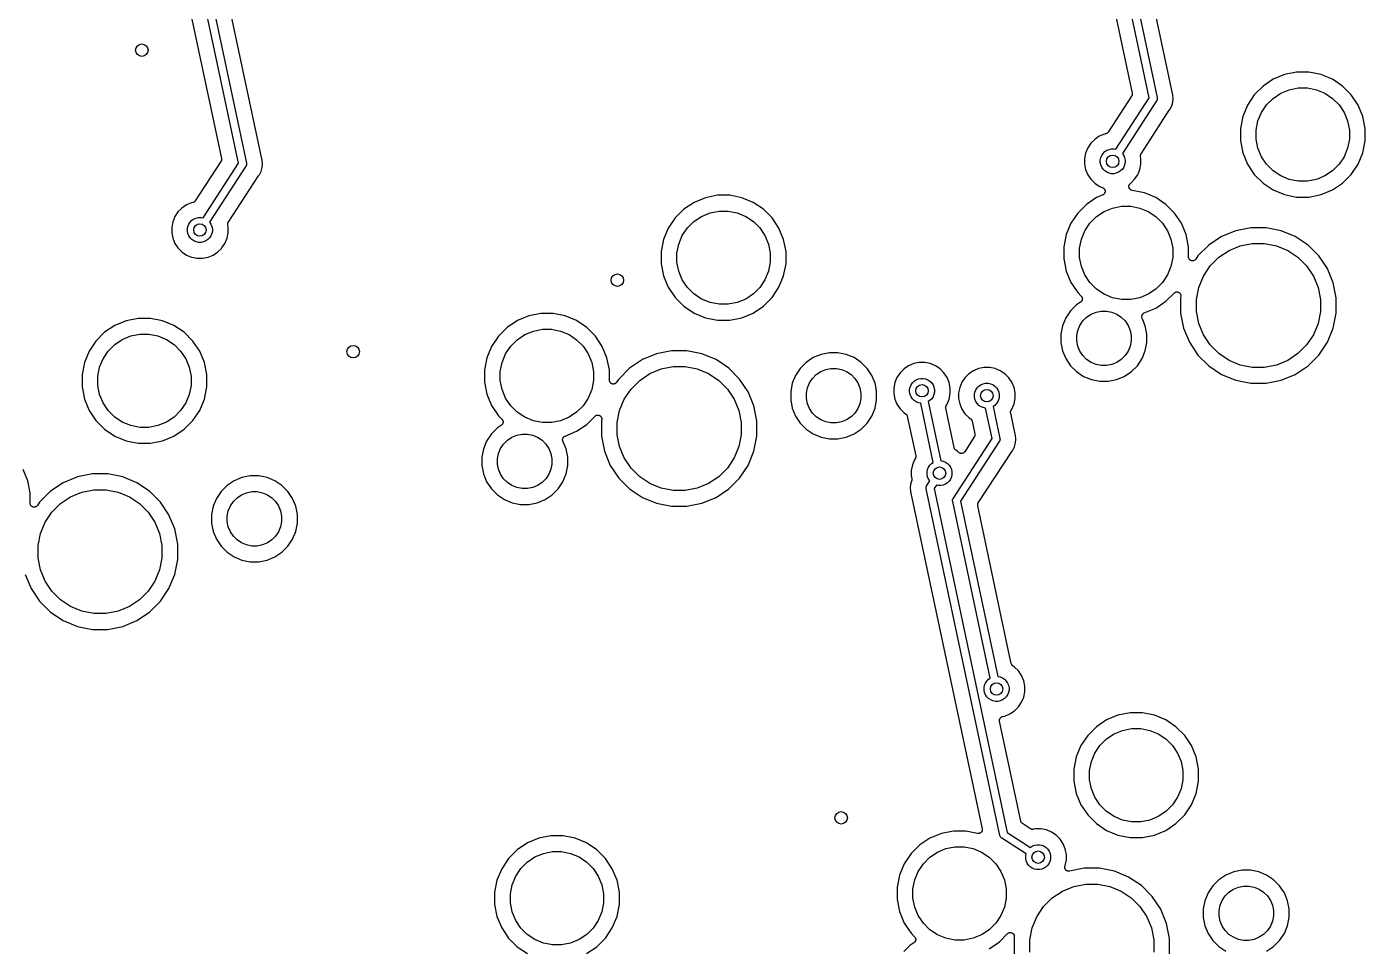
# Model space of a CAD drawing. Extents: x 59 to 2996, y -153 to 1402.
# Drawn here: x 654.97 to 698.03, y 635.69 to 665.34 of the extents above; entities that cross this region are included whole.
import ezdxf

# ---------------------------------------------------------------- set-up
doc = ezdxf.new("R2010")
doc.units = 0
doc.layers.add('BLACK', color=7, linetype='CONTINUOUS')

msp = doc.modelspace()

# ---------------------------------------------------------------- linework, layer by layer
at = {"layer": 'BLACK', "linetype": 'Continuous'}
for points in [[(656.222, 688.302), (662.034, 660.955), (662.036, 660.949), (662.037, 660.943), (662.037, 660.943), (662.039, 660.925), (662.039, 660.925), (662.037, 660.9), (662.03, 660.876), (662.022, 660.86), (662.022, 660.86), (662.019, 660.855), (662.015, 660.85), (660.848, 659.052), (660.889, 658.99), (660.919, 658.917), (660.935, 658.839), (660.935, 658.761), (660.919, 658.683), (660.889, 658.611), (660.846, 658.545), (660.79, 658.489), (660.724, 658.446), (660.652, 658.415), (660.574, 658.4), (660.495, 658.4), (660.418, 658.415), (660.345, 658.446), (660.28, 658.489), (660.224, 658.545), (660.18, 658.611), (660.15, 658.683), (660.135, 658.761), (660.135, 658.839), (660.15, 658.917), (660.18, 658.99), (660.224, 659.055), (660.28, 659.111), (660.345, 659.155), (660.418, 659.185), (660.495, 659.2), (660.574, 659.2), (660.637, 659.188), (661.78, 660.948), (655.987, 688.205)], [(656.152, 684.986), (661.229, 661.099), (661.229, 661.099), (661.229, 661.099), (661.229, 661.099), (661.229, 661.097), (661.23, 661.086), (661.232, 661.074), (661.232, 661.073), (661.232, 661.073), (661.23, 661.061), (661.229, 661.049), (661.229, 661.049), (661.229, 661.048), (661.226, 661.037), (661.223, 661.026), (661.222, 661.025), (661.222, 661.024), (661.217, 661.014), (661.211, 661.004), (660.388, 659.736), (660.387, 659.734), (660.387, 659.734), (660.387, 659.734), (660.379, 659.725), (660.371, 659.715), (660.371, 659.715), (660.371, 659.715), (660.361, 659.707), (660.352, 659.699), (660.352, 659.699), (660.352, 659.699), (660.341, 659.693), (660.33, 659.688), (660.33, 659.688), (660.33, 659.688), (660.318, 659.684), (660.306, 659.68), (660.306, 659.68), (660.306, 659.68), (660.27, 659.673), (660.105, 659.605), (659.956, 659.505), (659.83, 659.379), (659.73, 659.23), (659.662, 659.065), (659.627, 658.89), (659.627, 658.711), (659.662, 658.535), (659.73, 658.37), (659.83, 658.221), (659.956, 658.095), (660.105, 657.995), (660.27, 657.927), (660.445, 657.892), (660.624, 657.892), (660.8, 657.927), (660.965, 657.995), (661.114, 658.095), (661.228, 658.209), (661.228, 658.209), (661.24, 658.221), (661.34, 658.37), (661.408, 658.535), (661.443, 658.711), (661.443, 658.89), (661.431, 658.951), (661.43, 658.953), (661.429, 658.964), (661.428, 658.975), (661.428, 658.976), (661.428, 658.977), (661.429, 658.988), (661.43, 658.999), (661.431, 659.001), (661.431, 659.002), (661.434, 659.013), (661.437, 659.023), (661.438, 659.024), (661.438, 659.026), (661.444, 659.035), (661.449, 659.045), (662.424, 660.547), (662.425, 660.548), (662.428, 660.552), (662.431, 660.557), (662.447, 660.576), (662.458, 660.599), (662.458, 660.599), (662.504, 660.687), (662.539, 660.807), (662.549, 660.931), (662.538, 661.03), (662.538, 661.03), (662.536, 661.055), (662.528, 661.079), (662.528, 661.081), (662.526, 661.086), (662.525, 661.091), (661.045, 668.052)], [(689.27, 672.755), (691.331, 663.059), (691.333, 663.053), (691.334, 663.047), (691.334, 663.047), (691.336, 663.028), (691.336, 663.028), (691.333, 663.004), (691.327, 662.98), (691.318, 662.964), (691.318, 662.964), (691.315, 662.958), (691.311, 662.953), (690.213, 661.262), (690.255, 661.2), (690.285, 661.127), (690.301, 661.05), (690.301, 660.971), (690.285, 660.894), (690.255, 660.821), (690.211, 660.755), (690.156, 660.7), (690.09, 660.656), (690.017, 660.626), (689.94, 660.61), (689.861, 660.61), (689.784, 660.626), (689.711, 660.656), (689.646, 660.7), (689.59, 660.755), (689.546, 660.821), (689.516, 660.894), (689.501, 660.971), (689.501, 661.05), (689.516, 661.127), (689.546, 661.2), (689.59, 661.265), (689.646, 661.321), (689.711, 661.365), (689.784, 661.395), (689.861, 661.41), (689.94, 661.41), (690.003, 661.398), (691.077, 663.051), (689.026, 672.702)], [(688.595, 672.282), (690.525, 663.203), (690.525, 663.203), (690.525, 663.203), (690.525, 663.203), (690.526, 663.201), (690.527, 663.19), (690.528, 663.178), (690.528, 663.177), (690.528, 663.177), (690.527, 663.165), (690.526, 663.153), (690.526, 663.153), (690.526, 663.152), (690.522, 663.141), (690.519, 663.129), (690.519, 663.129), (690.519, 663.128), (690.513, 663.118), (690.508, 663.107), (689.753, 661.946), (689.752, 661.945), (689.752, 661.944), (689.752, 661.944), (689.745, 661.935), (689.737, 661.925), (689.737, 661.925), (689.736, 661.925), (689.727, 661.918), (689.718, 661.91), (689.717, 661.91), (689.717, 661.909), (689.707, 661.904), (689.696, 661.898), (689.696, 661.898), (689.695, 661.898), (689.684, 661.894), (689.672, 661.891), (689.672, 661.891), (689.672, 661.891), (689.636, 661.883), (689.47, 661.815), (689.322, 661.716), (689.195, 661.589), (689.096, 661.44), (689.027, 661.275), (688.993, 661.1), (688.993, 660.921), (689.027, 660.746), (689.096, 660.58), (689.195, 660.432), (689.322, 660.305), (689.47, 660.206), (689.58, 660.16), (689.581, 660.16), (689.581, 660.16), (689.581, 660.16), (689.582, 660.16), (689.592, 660.154), (689.603, 660.148), (689.603, 660.148), (689.603, 660.148), (689.613, 660.14), (689.622, 660.132), (689.622, 660.132), (689.622, 660.132), (689.63, 660.122), (689.637, 660.113), (689.638, 660.113), (689.638, 660.112), (689.643, 660.102), (689.649, 660.091), (689.649, 660.091), (689.649, 660.09), (689.653, 660.079), (689.656, 660.067), (689.656, 660.067), (689.656, 660.067), (689.657, 660.055), (689.658, 660.042), (689.658, 660.042), (689.658, 660.042), (689.657, 660.03), (689.656, 660.018), (689.656, 660.017), (689.656, 660.017), (689.652, 660.006), (689.648, 659.994), (689.648, 659.994), (689.648, 659.994), (689.642, 659.983), (689.637, 659.972), (689.637, 659.972), (689.636, 659.972), (689.629, 659.962), (689.621, 659.953), (689.621, 659.953), (689.621, 659.953), (689.611, 659.945), (689.602, 659.937), (689.602, 659.937), (689.601, 659.937), (689.591, 659.932), (689.58, 659.926), (689.383, 659.844), (689.054, 659.624), (688.774, 659.345), (688.554, 659.016), (688.403, 658.65), (688.326, 658.262), (688.326, 657.867), (688.403, 657.479), (688.554, 657.113), (688.774, 656.785), (688.887, 656.672), (688.887, 656.671), (688.887, 656.671), (688.887, 656.671), (688.888, 656.671), (688.896, 656.661), (688.903, 656.652), (688.903, 656.652), (688.903, 656.651), (688.909, 656.641), (688.915, 656.63), (688.915, 656.63), (688.915, 656.629), (688.918, 656.618), (688.922, 656.606), (688.922, 656.606), (688.922, 656.606), (688.923, 656.594), (688.924, 656.582), (688.924, 656.581), (688.924, 656.581), (688.923, 656.569), (688.921, 656.557), (688.921, 656.557), (688.921, 656.556), (688.918, 656.545), (688.914, 656.533), (688.914, 656.533), (688.914, 656.533), (688.908, 656.522), (688.902, 656.512), (688.902, 656.511), (688.902, 656.511), (688.894, 656.502), (688.887, 656.492), (688.886, 656.492), (688.886, 656.492), (688.877, 656.484), (688.867, 656.477), (688.738, 656.39), (688.546, 656.198), (688.394, 655.971), (688.29, 655.719), (688.237, 655.452), (688.237, 655.18), (688.29, 654.913), (688.394, 654.661), (688.546, 654.434), (688.738, 654.242), (688.965, 654.09), (689.216, 653.986), (689.484, 653.933), (689.756, 653.933), (690.023, 653.986), (690.275, 654.09), (690.501, 654.242), (690.694, 654.434), (690.845, 654.661), (690.95, 654.913), (691.003, 655.18), (691.003, 655.452), (690.95, 655.719), (690.847, 655.966), (690.847, 655.967), (690.847, 655.967), (690.847, 655.967), (690.847, 655.968), (690.843, 655.98), (690.84, 655.991), (690.84, 655.991), (690.84, 655.992), (690.839, 656.004), (690.838, 656.016), (690.838, 656.016), (690.838, 656.016), (690.839, 656.028), (690.84, 656.04), (690.84, 656.041), (690.84, 656.041), (690.844, 656.052), (690.848, 656.064), (690.848, 656.064), (690.848, 656.065), (690.854, 656.075), (690.859, 656.086), (690.86, 656.086), (690.86, 656.087), (690.867, 656.096), (690.875, 656.105), (690.875, 656.105), (690.876, 656.106), (690.885, 656.113), (690.894, 656.121), (690.895, 656.121), (690.895, 656.121), (690.905, 656.127), (690.916, 656.132), (691.285, 656.285), (691.614, 656.505), (691.88, 656.771), (691.881, 656.772), (691.881, 656.772), (691.881, 656.772), (691.881, 656.772), (691.891, 656.78), (691.9, 656.787), (691.901, 656.788), (691.901, 656.788), (691.911, 656.793), (691.922, 656.799), (691.923, 656.799), (691.923, 656.799), (691.934, 656.802), (691.946, 656.806), (691.946, 656.806), (691.946, 656.806), (691.959, 656.807), (691.971, 656.808), (691.971, 656.808), (691.971, 656.808), (691.983, 656.807), (691.995, 656.805), (691.996, 656.805), (691.996, 656.805), (692.007, 656.802), (692.019, 656.798), (692.019, 656.798), (692.019, 656.798), (692.03, 656.792), (692.041, 656.786), (692.041, 656.786), (692.041, 656.786), (692.051, 656.778), (692.06, 656.771), (692.06, 656.77), (692.06, 656.77), (692.068, 656.761), (692.076, 656.751), (692.076, 656.751), (692.076, 656.751), (692.081, 656.74), (692.087, 656.729), (692.087, 656.729), (692.087, 656.729), (692.091, 656.718), (692.094, 656.706), (692.094, 656.705), (692.094, 656.705), (692.096, 656.693), (692.097, 656.681), (692.097, 656.681), (692.097, 656.681), (692.096, 656.669), (692.094, 656.656), (692.087, 656.619), (692.087, 656.126), (692.183, 655.642), (692.372, 655.187), (692.645, 654.777), (692.994, 654.429), (693.404, 654.155), (693.859, 653.966), (694.342, 653.87), (694.835, 653.87), (695.319, 653.966), (695.774, 654.155), (696.184, 654.429), (696.532, 654.777), (696.806, 655.187), (696.995, 655.642), (697.091, 656.126), (697.091, 656.619), (696.995, 657.102), (696.818, 657.529), (696.818, 657.529), (696.806, 657.557), (696.532, 657.967), (696.184, 658.316), (695.774, 658.589), (695.319, 658.778), (694.835, 658.874), (694.342, 658.874), (693.859, 658.778), (693.404, 658.589), (692.994, 658.316), (692.645, 657.967), (692.575, 657.861), (692.574, 657.86), (692.574, 657.86), (692.574, 657.86), (692.574, 657.86), (692.565, 657.85), (692.558, 657.841), (692.558, 657.841), (692.558, 657.841), (692.548, 657.833), (692.538, 657.825), (692.538, 657.825), (692.538, 657.825), (692.527, 657.82), (692.517, 657.814), (692.516, 657.814), (692.516, 657.814), (692.504, 657.81), (692.493, 657.807), (692.493, 657.807), (692.492, 657.807), (692.48, 657.806), (692.468, 657.805), (692.468, 657.805), (692.468, 657.805), (692.456, 657.806), (692.443, 657.807), (692.443, 657.807), (692.443, 657.807), (692.432, 657.811), (692.42, 657.814), (692.42, 657.815), (692.419, 657.815), (692.409, 657.82), (692.398, 657.826), (692.398, 657.826), (692.398, 657.826), (692.388, 657.834), (692.379, 657.842), (692.379, 657.842), (692.379, 657.842), (692.371, 657.852), (692.363, 657.861), (692.363, 657.861), (692.363, 657.862), (692.357, 657.872), (692.352, 657.883), (692.351, 657.883), (692.351, 657.883), (692.348, 657.895), (692.344, 657.907), (692.344, 657.907), (692.344, 657.907), (692.343, 657.919), (692.342, 657.932), (692.342, 658.262), (692.265, 658.65), (692.113, 659.016), (691.894, 659.345), (691.614, 659.624), (691.285, 659.844), (690.92, 659.995), (690.524, 660.074), (690.523, 660.074), (690.523, 660.074), (690.523, 660.074), (690.522, 660.074), (690.511, 660.078), (690.499, 660.082), (690.499, 660.082), (690.499, 660.082), (690.488, 660.088), (690.477, 660.094), (690.477, 660.094), (690.477, 660.094), (690.468, 660.102), (690.458, 660.11), (690.458, 660.11), (690.458, 660.11), (690.45, 660.119), (690.443, 660.129), (690.443, 660.129), (690.442, 660.129), (690.437, 660.14), (690.431, 660.151), (690.431, 660.151), (690.431, 660.151), (690.428, 660.163), (690.424, 660.175), (690.424, 660.175), (690.424, 660.175), (690.423, 660.187), (690.422, 660.199), (690.422, 660.199), (690.422, 660.2), (690.423, 660.212), (690.424, 660.224), (690.424, 660.224), (690.424, 660.224), (690.428, 660.236), (690.432, 660.248), (690.432, 660.248), (690.432, 660.248), (690.438, 660.259), (690.443, 660.269), (690.443, 660.27), (690.444, 660.27), (690.451, 660.279), (690.459, 660.289), (690.459, 660.289), (690.459, 660.289), (690.469, 660.297), (690.478, 660.304), (690.479, 660.305), (690.606, 660.432), (690.705, 660.58), (690.774, 660.746), (690.809, 660.921), (690.809, 661.1), (690.796, 661.161), (690.796, 661.163), (690.795, 661.174), (690.794, 661.185), (690.794, 661.186), (690.794, 661.188), (690.795, 661.199), (690.796, 661.209), (690.796, 661.211), (690.797, 661.212), (690.8, 661.223), (690.803, 661.233), (690.804, 661.235), (690.804, 661.236), (690.809, 661.246), (690.814, 661.255), (691.395, 662.149), (691.721, 662.651), (691.721, 662.652), (691.725, 662.656), (691.728, 662.661), (691.743, 662.68), (691.755, 662.702), (691.755, 662.703), (691.801, 662.791), (691.835, 662.911), (691.846, 663.035), (691.835, 663.134), (691.835, 663.134), (691.832, 663.159), (691.825, 663.183), (691.824, 663.184), (691.823, 663.19), (691.821, 663.195), (691.222, 666.014)], [(691.731, 635.516), (691.731, 636.009), (691.635, 636.492), (691.458, 636.919), (691.458, 636.919), (691.446, 636.947), (691.172, 637.357), (690.824, 637.706), (690.414, 637.979), (689.959, 638.168), (689.475, 638.264), (688.982, 638.264), (688.512, 638.171), (688.511, 638.17), (688.511, 638.17), (688.511, 638.17), (688.511, 638.17), (688.498, 638.169), (688.486, 638.168), (688.486, 638.168), (688.486, 638.168), (688.474, 638.17), (688.462, 638.171), (688.461, 638.171), (688.461, 638.171), (688.45, 638.175), (688.438, 638.178), (688.438, 638.178), (688.438, 638.178), (688.427, 638.184), (688.416, 638.19), (688.416, 638.19), (688.416, 638.19), (688.407, 638.198), (688.397, 638.206), (688.397, 638.206), (688.397, 638.206), (688.389, 638.216), (688.382, 638.225), (688.381, 638.225), (688.381, 638.226), (688.376, 638.236), (688.37, 638.247), (688.37, 638.247), (688.37, 638.248), (688.366, 638.259), (688.363, 638.271), (688.363, 638.271), (688.363, 638.271), (688.362, 638.283), (688.36, 638.295), (688.361, 638.296), (688.36, 638.296), (688.362, 638.308), (688.363, 638.32), (688.363, 638.32), (688.363, 638.321), (688.367, 638.332), (688.37, 638.344), (688.376, 638.358), (688.411, 638.533), (688.411, 638.712), (688.395, 638.791), (688.395, 638.791), (688.376, 638.887), (688.307, 639.053), (688.208, 639.201), (688.082, 639.328), (687.933, 639.427), (687.768, 639.496), (687.592, 639.531), (687.413, 639.531), (687.352, 639.518), (687.35, 639.518), (687.339, 639.517), (687.328, 639.516), (687.327, 639.516), (687.325, 639.516), (687.315, 639.517), (687.304, 639.518), (687.302, 639.519), (687.301, 639.519), (687.29, 639.522), (687.28, 639.525), (687.279, 639.526), (687.277, 639.526), (687.268, 639.531), (687.258, 639.536), (687.002, 639.703), (687.002, 639.703), (687.002, 639.703), (687.002, 639.703), (687, 639.704), (686.991, 639.711), (686.982, 639.718), (686.982, 639.719), (686.981, 639.719), (686.974, 639.728), (686.966, 639.737), (686.966, 639.738), (686.966, 639.739), (686.96, 639.749), (686.954, 639.759), (686.954, 639.76), (686.954, 639.76), (686.95, 639.772), (686.947, 639.783), (686.594, 641.443), (686.264, 642.997), (686.263, 642.999), (686.263, 642.999), (686.263, 643), (686.262, 643.012), (686.261, 643.024), (686.261, 643.024), (686.261, 643.024), (686.262, 643.036), (686.263, 643.048), (686.263, 643.049), (686.263, 643.049), (686.267, 643.06), (686.27, 643.072), (686.271, 643.072), (686.271, 643.073), (686.276, 643.083), (686.282, 643.094), (686.282, 643.094), (686.282, 643.094), (686.29, 643.104), (686.298, 643.113), (686.298, 643.113), (686.298, 643.114), (686.308, 643.121), (686.317, 643.129), (686.317, 643.129), (686.317, 643.129), (686.328, 643.135), (686.339, 643.141), (686.339, 643.141), (686.339, 643.141), (686.351, 643.144), (686.362, 643.148), (686.363, 643.148), (686.363, 643.148), (686.43, 643.161), (686.595, 643.23), (686.744, 643.329), (686.87, 643.456), (686.97, 643.604), (687.038, 643.77), (687.073, 643.945), (687.073, 644.124), (687.038, 644.299), (686.97, 644.465), (686.87, 644.613), (686.744, 644.74), (686.692, 644.775), (686.69, 644.776), (686.682, 644.783), (686.673, 644.789), (686.672, 644.791), (686.671, 644.792), (686.664, 644.8), (686.657, 644.808), (686.657, 644.81), (686.656, 644.811), (686.651, 644.821), (686.645, 644.83), (686.645, 644.832), (686.644, 644.833), (686.641, 644.843), (686.638, 644.854), (686.521, 645.404), (685.56, 649.923), (685.56, 649.923), (685.56, 649.923), (685.56, 649.923), (685.56, 649.924), (685.559, 649.936), (685.558, 649.948), (685.558, 649.948), (685.558, 649.949), (685.559, 649.961), (685.56, 649.972), (685.56, 649.973), (685.56, 649.974), (685.563, 649.985), (685.567, 649.996), (685.567, 649.997), (685.567, 649.997), (685.573, 650.008), (685.578, 650.018), (686.662, 651.688), (686.663, 651.689), (686.667, 651.693), (686.67, 651.698), (686.685, 651.717), (686.697, 651.74), (686.697, 651.74), (686.743, 651.828), (686.777, 651.948), (686.788, 652.072), (686.784, 652.103), (686.777, 652.171), (686.777, 652.171), (686.774, 652.196), (686.766, 652.22), (686.766, 652.222), (686.765, 652.227), (686.763, 652.232), (686.619, 652.912), (686.618, 652.913), (686.618, 652.914), (686.618, 652.914), (686.617, 652.926), (686.616, 652.938), (686.616, 652.938), (686.616, 652.938), (686.617, 652.951), (686.618, 652.963), (686.618, 652.963), (686.618, 652.963), (686.622, 652.975), (686.626, 652.986), (686.626, 652.987), (686.626, 652.987), (686.631, 652.997), (686.637, 653.008), (686.637, 653.008), (686.637, 653.009), (686.658, 653.039), (686.726, 653.204), (686.761, 653.38), (686.761, 653.559), (686.726, 653.734), (686.658, 653.899), (686.558, 654.048), (686.432, 654.174), (686.283, 654.274), (686.118, 654.342), (685.943, 654.377), (685.764, 654.377), (685.588, 654.342), (685.423, 654.274), (685.274, 654.174), (685.148, 654.048), (685.048, 653.899), (684.98, 653.734), (684.945, 653.559), (684.945, 653.38), (684.98, 653.204), (685.048, 653.039), (685.148, 652.89), (685.274, 652.764), (685.326, 652.729), (685.328, 652.728), (685.336, 652.721), (685.345, 652.714), (685.346, 652.713), (685.347, 652.712), (685.354, 652.704), (685.361, 652.695), (685.361, 652.694), (685.362, 652.693), (685.367, 652.683), (685.373, 652.673), (685.373, 652.672), (685.374, 652.671), (685.377, 652.66), (685.38, 652.65), (685.467, 652.24), (685.467, 652.24), (685.467, 652.24), (685.467, 652.24), (685.468, 652.238), (685.469, 652.227), (685.47, 652.215), (685.47, 652.214), (685.47, 652.214), (685.469, 652.202), (685.468, 652.19), (685.468, 652.19), (685.468, 652.189), (685.464, 652.178), (685.461, 652.167), (685.461, 652.166), (685.46, 652.165), (685.455, 652.155), (685.449, 652.145), (685.14, 651.668), (685.139, 651.666), (685.139, 651.666), (685.138, 651.665), (685.131, 651.656), (685.123, 651.647), (685.123, 651.647), (685.122, 651.646), (685.113, 651.639), (685.104, 651.631), (685.104, 651.631), (685.103, 651.631), (685.093, 651.625), (685.082, 651.62), (685.082, 651.619), (685.081, 651.619), (685.07, 651.616), (685.058, 651.612), (685.058, 651.612), (685.058, 651.612), (685.046, 651.611), (685.034, 651.61), (685.033, 651.61), (685.033, 651.61), (685.021, 651.611), (685.009, 651.612), (685.009, 651.612), (685.008, 651.612), (684.997, 651.616), (684.985, 651.619), (684.985, 651.619), (684.985, 651.62), (684.974, 651.625), (684.963, 651.631), (684.963, 651.631), (684.963, 651.631), (684.953, 651.639), (684.944, 651.646), (684.944, 651.647), (684.944, 651.647), (684.908, 651.683), (684.856, 651.717), (684.854, 651.718), (684.846, 651.725), (684.838, 651.732), (684.837, 651.733), (684.835, 651.734), (684.829, 651.743), (684.822, 651.751), (684.821, 651.753), (684.82, 651.754), (684.815, 651.763), (684.81, 651.773), (684.809, 651.774), (684.809, 651.776), (684.805, 651.786), (684.802, 651.797), (684.532, 653.069), (684.531, 653.071), (684.531, 653.071), (684.531, 653.071), (684.53, 653.083), (684.529, 653.096), (684.529, 653.096), (684.529, 653.096), (684.53, 653.108), (684.531, 653.12), (684.531, 653.12), (684.531, 653.121), (684.535, 653.132), (684.538, 653.144), (684.539, 653.144), (684.539, 653.144), (684.544, 653.155), (684.55, 653.166), (684.55, 653.166), (684.55, 653.166), (684.571, 653.197), (684.639, 653.362), (684.674, 653.537), (684.674, 653.716), (684.639, 653.892), (684.571, 654.057), (684.471, 654.206), (684.345, 654.332), (684.196, 654.431), (684.031, 654.5), (683.855, 654.535), (683.677, 654.535), (683.501, 654.5), (683.336, 654.431), (683.187, 654.332), (683.061, 654.206), (682.961, 654.057), (682.893, 653.892), (682.858, 653.716), (682.858, 653.537), (682.893, 653.362), (682.961, 653.197), (683.061, 653.048), (683.187, 652.921), (683.239, 652.887), (683.241, 652.886), (683.249, 652.879), (683.258, 652.872), (683.259, 652.871), (683.26, 652.87), (683.267, 652.861), (683.274, 652.853), (683.274, 652.851), (683.275, 652.85), (683.28, 652.841), (683.286, 652.831), (683.286, 652.83), (683.287, 652.828), (683.29, 652.818), (683.293, 652.807), (683.564, 651.535), (683.564, 651.533), (683.564, 651.533), (683.564, 651.533), (683.565, 651.521), (683.566, 651.508), (683.566, 651.508), (683.566, 651.508), (683.565, 651.496), (683.564, 651.484), (683.564, 651.484), (683.564, 651.483), (683.56, 651.472), (683.557, 651.46), (683.557, 651.46), (683.557, 651.46), (683.551, 651.449), (683.545, 651.438), (683.545, 651.438), (683.545, 651.438), (683.525, 651.407), (683.456, 651.242), (683.421, 651.067), (683.421, 650.888), (683.436, 650.811), (683.437, 650.809), (683.437, 650.804), (683.438, 650.8), (683.438, 650.792), (683.439, 650.784), (683.438, 650.78), (683.438, 650.775), (683.437, 650.767), (683.436, 650.76), (683.435, 650.755), (683.434, 650.751), (683.434, 650.75), (683.407, 650.659), (683.407, 650.659), (683.396, 650.619), (683.385, 650.495), (683.396, 650.395), (683.396, 650.395), (683.399, 650.371), (683.406, 650.347), (683.407, 650.345), (683.408, 650.34), (683.41, 650.335), (685.705, 639.537), (685.705, 639.535), (685.705, 639.535), (685.705, 639.534), (685.706, 639.523), (685.708, 639.511), (685.707, 639.51), (685.708, 639.51), (685.706, 639.498), (685.705, 639.486), (685.705, 639.486), (685.705, 639.485), (685.701, 639.474), (685.698, 639.462), (685.698, 639.462), (685.698, 639.461), (685.692, 639.451), (685.686, 639.44), (685.686, 639.44), (685.686, 639.44), (685.678, 639.431), (685.671, 639.421), (685.67, 639.421), (685.67, 639.421), (685.661, 639.413), (685.652, 639.405), (685.651, 639.405), (685.651, 639.405), (685.64, 639.399), (685.63, 639.394), (685.629, 639.394), (685.629, 639.393), (685.618, 639.39), (685.606, 639.386), (685.606, 639.386), (685.605, 639.386), (685.593, 639.385), (685.581, 639.384), (685.581, 639.384), (685.58, 639.384), (685.569, 639.385), (685.557, 639.386), (685.556, 639.386), (685.556, 639.386), (685.172, 639.463), (684.776, 639.463), (684.388, 639.385), (684.023, 639.234), (683.694, 639.014), (683.414, 638.735), (683.194, 638.406), (683.043, 638.04), (682.966, 637.652), (682.966, 637.257), (683.043, 636.869), (683.194, 636.503), (683.414, 636.175), (683.527, 636.062), (683.527, 636.061), (683.527, 636.061), (683.527, 636.061), (683.528, 636.061), (683.536, 636.051), (683.543, 636.042), (683.543, 636.042), (683.543, 636.041), (683.549, 636.031), (683.555, 636.02), (683.555, 636.02), (683.555, 636.019), (683.558, 636.008), (683.562, 635.996), (683.562, 635.996), (683.562, 635.996), (683.563, 635.984), (683.564, 635.972), (683.564, 635.971), (683.564, 635.971), (683.563, 635.959), (683.561, 635.947), (683.561, 635.947), (683.561, 635.946), (683.558, 635.935), (683.554, 635.923), (683.554, 635.923), (683.554, 635.923), (683.548, 635.912), (683.542, 635.902), (683.542, 635.901), (683.542, 635.901), (683.534, 635.892), (683.527, 635.882), (683.526, 635.882), (683.526, 635.882), (683.517, 635.874), (683.507, 635.867), (683.378, 635.78), (683.186, 635.588)], [(654.916, 647.721), (655.104, 647.266), (655.378, 646.856), (655.726, 646.507), (656.136, 646.234), (656.592, 646.045), (657.075, 645.949), (657.568, 645.949), (658.051, 646.045), (658.506, 646.234), (658.916, 646.507), (659.265, 646.856), (659.539, 647.266), (659.727, 647.721), (659.823, 648.204), (659.823, 648.697), (659.727, 649.181), (659.55, 649.607), (659.55, 649.607), (659.539, 649.636), (659.265, 650.046), (658.916, 650.394), (658.506, 650.668), (658.051, 650.857), (657.568, 650.953), (657.075, 650.953), (656.592, 650.857), (656.136, 650.668), (655.726, 650.394), (655.378, 650.046), (655.307, 649.94), (655.306, 649.938), (655.306, 649.938), (655.306, 649.938), (655.306, 649.938), (655.298, 649.928), (655.29, 649.919), (655.29, 649.919), (655.29, 649.919), (655.28, 649.911), (655.271, 649.904), (655.271, 649.904), (655.271, 649.904), (655.26, 649.898), (655.249, 649.892), (655.249, 649.892), (655.249, 649.892), (655.237, 649.889), (655.225, 649.885), (655.225, 649.885), (655.225, 649.885), (655.213, 649.884), (655.201, 649.883), (655.2, 649.883), (655.2, 649.883), (655.188, 649.884), (655.176, 649.886), (655.176, 649.886), (655.176, 649.886), (655.164, 649.889), (655.152, 649.893), (655.152, 649.893), (655.152, 649.893), (655.141, 649.899), (655.131, 649.905), (655.13, 649.905), (655.13, 649.905), (655.121, 649.913), (655.111, 649.921), (655.111, 649.921), (655.111, 649.921), (655.104, 649.93), (655.096, 649.94), (655.096, 649.94), (655.096, 649.94), (655.09, 649.951), (655.084, 649.962), (655.084, 649.962), (655.084, 649.962), (655.08, 649.974), (655.077, 649.985), (655.077, 649.986), (655.077, 649.986), (655.076, 649.998), (655.075, 650.01), (655.075, 650.341), (654.997, 650.729), (654.846, 651.094)], [(672.975, 635.519), (673.303, 635.739), (673.583, 636.019), (673.803, 636.347), (673.954, 636.713), (674.031, 637.101), (674.031, 637.496), (673.954, 637.884), (673.803, 638.25), (673.583, 638.579), (673.303, 638.858), (672.975, 639.078), (672.609, 639.229), (672.221, 639.307), (671.826, 639.307), (671.438, 639.229), (671.072, 639.078), (670.743, 638.858), (670.464, 638.579), (670.244, 638.25), (670.093, 637.884), (670.015, 637.496), (670.015, 637.101), (670.093, 636.713), (670.244, 636.347), (670.464, 636.019), (670.743, 635.739), (671.072, 635.519)], [(694.853, 635.593), (695.079, 635.744), (695.272, 635.937), (695.423, 636.163), (695.528, 636.415), (695.581, 636.682), (695.581, 636.955), (695.528, 637.222), (695.423, 637.474), (695.272, 637.7), (695.079, 637.893), (694.853, 638.044), (694.601, 638.148), (694.334, 638.201), (694.062, 638.201), (693.794, 638.148), (693.543, 638.044), (693.316, 637.893), (693.124, 637.7), (692.972, 637.474), (692.868, 637.222), (692.815, 636.955), (692.815, 636.682), (692.868, 636.415), (692.972, 636.163), (693.124, 635.937), (693.316, 635.744), (693.543, 635.593)], [(687.235, 635.566), (687.235, 635.959), (687.312, 636.344), (687.462, 636.707), (687.68, 637.033), (687.958, 637.311), (688.284, 637.529), (688.647, 637.68), (689.032, 637.756), (689.425, 637.756), (689.81, 637.68), (690.173, 637.529), (690.5, 637.311), (690.778, 637.033), (690.996, 636.707), (691.146, 636.344), (691.223, 635.959), (691.223, 635.566)], [(685.925, 635.675), (686.254, 635.895), (686.52, 636.161), (686.521, 636.162), (686.521, 636.162), (686.521, 636.162), (686.521, 636.162), (686.531, 636.17), (686.54, 636.177), (686.541, 636.178), (686.541, 636.178), (686.551, 636.183), (686.562, 636.189), (686.563, 636.189), (686.563, 636.189), (686.574, 636.192), (686.586, 636.196), (686.586, 636.196), (686.586, 636.196), (686.599, 636.197), (686.611, 636.198), (686.611, 636.198), (686.611, 636.198), (686.623, 636.197), (686.635, 636.196), (686.636, 636.195), (686.636, 636.195), (686.647, 636.192), (686.659, 636.188), (686.659, 636.188), (686.659, 636.188), (686.67, 636.182), (686.681, 636.176), (686.681, 636.176), (686.681, 636.176), (686.691, 636.168), (686.7, 636.161), (686.7, 636.16), (686.7, 636.16), (686.708, 636.151), (686.716, 636.141), (686.716, 636.141), (686.716, 636.141), (686.721, 636.13), (686.727, 636.119), (686.727, 636.119), (686.727, 636.119), (686.731, 636.108), (686.734, 636.096), (686.734, 636.096), (686.734, 636.095), (686.736, 636.083), (686.737, 636.071), (686.737, 636.071), (686.737, 636.071), (686.736, 636.059), (686.734, 636.046), (686.727, 636.009), (686.727, 635.516)]]:
    msp.add_lwpolyline(points, dxfattribs=at)
for points in [[(695.431, 663.8), (695.066, 663.649), (694.737, 663.429), (694.457, 663.149), (694.238, 662.82), (694.086, 662.455), (694.009, 662.067), (694.009, 661.672), (694.086, 661.284), (694.238, 660.918), (694.457, 660.589), (694.737, 660.31), (695.066, 660.09), (695.431, 659.938), (695.819, 659.861), (696.215, 659.861), (696.603, 659.938), (696.968, 660.09), (697.297, 660.31), (697.577, 660.589), (697.797, 660.918), (697.948, 661.284), (698.025, 661.672), (698.025, 662.067), (697.948, 662.455), (697.797, 662.82), (697.577, 663.149), (697.297, 663.429), (696.968, 663.649), (696.699, 663.76), (696.699, 663.76), (696.603, 663.8), (696.215, 663.877), (695.819, 663.877)], [(696.728, 663.199), (696.973, 663.034), (697.182, 662.826), (697.346, 662.58), (697.459, 662.307), (697.517, 662.017), (697.517, 661.722), (697.459, 661.432), (697.346, 661.159), (697.182, 660.913), (696.973, 660.704), (696.728, 660.54), (696.455, 660.427), (696.165, 660.369), (695.869, 660.369), (695.58, 660.427), (695.307, 660.54), (695.061, 660.704), (694.852, 660.913), (694.688, 661.159), (694.575, 661.432), (694.517, 661.722), (694.517, 662.017), (694.575, 662.307), (694.688, 662.58), (694.852, 662.826), (695.061, 663.034), (695.307, 663.199), (695.58, 663.312), (695.869, 663.369), (696.165, 663.369), (696.455, 663.312)], [(676.798, 659.839), (676.432, 659.688), (676.103, 659.468), (675.824, 659.189), (675.604, 658.86), (675.453, 658.494), (675.375, 658.106), (675.375, 657.711), (675.453, 657.323), (675.604, 656.957), (675.824, 656.629), (676.103, 656.349), (676.432, 656.129), (676.798, 655.978), (677.186, 655.901), (677.581, 655.901), (677.969, 655.978), (678.335, 656.129), (678.663, 656.349), (678.943, 656.629), (679.163, 656.957), (679.314, 657.323), (679.391, 657.711), (679.391, 658.106), (679.314, 658.494), (679.163, 658.86), (678.943, 659.189), (678.663, 659.468), (678.335, 659.688), (677.969, 659.839), (677.581, 659.917), (677.186, 659.917)], [(678.094, 659.238), (678.34, 659.074), (678.549, 658.865), (678.713, 658.619), (678.826, 658.346), (678.883, 658.056), (678.883, 657.761), (678.826, 657.471), (678.713, 657.198), (678.549, 656.952), (678.34, 656.743), (678.094, 656.579), (677.821, 656.466), (677.531, 656.409), (677.236, 656.409), (676.946, 656.466), (676.673, 656.579), (676.427, 656.743), (676.218, 656.952), (676.054, 657.198), (675.941, 657.471), (675.883, 657.761), (675.883, 658.056), (675.941, 658.346), (676.054, 658.619), (676.218, 658.865), (676.427, 659.074), (676.673, 659.238), (676.946, 659.351), (677.236, 659.409), (677.531, 659.409), (677.821, 659.351)], [(691.044, 659.394), (691.29, 659.23), (691.499, 659.021), (691.663, 658.775), (691.776, 658.502), (691.834, 658.212), (691.834, 657.917), (691.776, 657.627), (691.663, 657.354), (691.499, 657.108), (691.29, 656.899), (691.044, 656.735), (690.771, 656.622), (690.482, 656.565), (690.186, 656.565), (689.896, 656.622), (689.623, 656.735), (689.378, 656.899), (689.169, 657.108), (689.005, 657.354), (688.892, 657.627), (688.834, 657.917), (688.834, 658.212), (688.892, 658.502), (689.005, 658.775), (689.169, 659.021), (689.378, 659.23), (689.623, 659.394), (689.896, 659.507), (690.186, 659.565), (690.482, 659.565), (690.771, 659.507)], [(695.533, 658.139), (695.86, 657.921), (696.138, 657.643), (696.356, 657.317), (696.506, 656.954), (696.583, 656.569), (696.583, 656.176), (696.506, 655.791), (696.356, 655.428), (696.138, 655.101), (695.86, 654.823), (695.533, 654.605), (695.17, 654.455), (694.785, 654.378), (694.392, 654.378), (694.007, 654.455), (693.644, 654.605), (693.318, 654.823), (693.04, 655.101), (692.822, 655.428), (692.672, 655.791), (692.595, 656.176), (692.595, 656.569), (692.672, 656.954), (692.822, 657.317), (693.04, 657.643), (693.318, 657.921), (693.644, 658.139), (694.007, 658.29), (694.392, 658.366), (694.785, 658.366), (695.17, 658.29)], [(658.164, 655.879), (657.799, 655.727), (657.47, 655.508), (657.19, 655.228), (656.97, 654.899), (656.819, 654.534), (656.742, 654.146), (656.742, 653.75), (656.819, 653.362), (656.97, 652.997), (657.19, 652.668), (657.47, 652.388), (657.799, 652.168), (658.164, 652.017), (658.552, 651.94), (658.947, 651.94), (659.335, 652.017), (659.701, 652.168), (660.03, 652.388), (660.309, 652.668), (660.529, 652.997), (660.68, 653.362), (660.758, 653.75), (660.758, 654.146), (660.68, 654.534), (660.529, 654.899), (660.309, 655.228), (660.03, 655.508), (659.701, 655.727), (659.335, 655.879), (658.947, 655.956), (658.552, 655.956)], [(671.115, 656.035), (670.749, 655.883), (670.42, 655.664), (670.141, 655.384), (669.921, 655.055), (669.769, 654.69), (669.692, 654.302), (669.692, 653.906), (669.769, 653.518), (669.921, 653.153), (670.141, 652.824), (670.253, 652.711), (670.254, 652.711), (670.254, 652.711), (670.254, 652.711), (670.254, 652.71), (670.262, 652.701), (670.269, 652.691), (670.269, 652.691), (670.27, 652.691), (670.275, 652.68), (670.281, 652.669), (670.281, 652.669), (670.281, 652.669), (670.284, 652.657), (670.288, 652.646), (670.288, 652.645), (670.288, 652.645), (670.289, 652.633), (670.29, 652.621), (670.29, 652.621), (670.29, 652.62), (670.289, 652.608), (670.288, 652.596), (670.288, 652.596), (670.288, 652.596), (670.284, 652.584), (670.28, 652.573), (670.28, 652.572), (670.28, 652.572), (670.274, 652.561), (670.269, 652.551), (670.268, 652.551), (670.268, 652.55), (670.261, 652.541), (670.253, 652.532), (670.253, 652.531), (670.252, 652.531), (670.243, 652.524), (670.234, 652.516), (670.104, 652.43), (669.912, 652.237), (669.76, 652.01), (669.656, 651.759), (669.603, 651.492), (669.603, 651.219), (669.656, 650.952), (669.76, 650.7), (669.912, 650.474), (670.104, 650.281), (670.331, 650.13), (670.583, 650.025), (670.85, 649.972), (671.122, 649.972), (671.389, 650.025), (671.641, 650.13), (671.868, 650.281), (672.06, 650.474), (672.212, 650.7), (672.316, 650.952), (672.369, 651.219), (672.369, 651.492), (672.316, 651.759), (672.214, 652.006), (672.213, 652.006), (672.213, 652.006), (672.213, 652.006), (672.213, 652.007), (672.21, 652.019), (672.206, 652.03), (672.206, 652.031), (672.206, 652.031), (672.205, 652.043), (672.204, 652.055), (672.204, 652.055), (672.204, 652.056), (672.205, 652.068), (672.207, 652.08), (672.207, 652.08), (672.207, 652.08), (672.21, 652.092), (672.214, 652.103), (672.214, 652.104), (672.214, 652.104), (672.22, 652.114), (672.226, 652.125), (672.226, 652.125), (672.226, 652.126), (672.234, 652.135), (672.241, 652.144), (672.242, 652.144), (672.242, 652.145), (672.251, 652.152), (672.261, 652.16), (672.261, 652.16), (672.261, 652.16), (672.272, 652.166), (672.282, 652.172), (672.651, 652.324), (672.98, 652.544), (673.246, 652.81), (673.247, 652.811), (673.247, 652.811), (673.247, 652.811), (673.248, 652.811), (673.257, 652.819), (673.267, 652.827), (673.267, 652.827), (673.267, 652.827), (673.278, 652.833), (673.289, 652.838), (673.289, 652.838), (673.289, 652.838), (673.301, 652.842), (673.312, 652.845), (673.313, 652.845), (673.313, 652.845), (673.325, 652.846), (673.337, 652.847), (673.337, 652.847), (673.337, 652.847), (673.35, 652.846), (673.362, 652.845), (673.362, 652.845), (673.362, 652.845), (673.374, 652.841), (673.385, 652.837), (673.386, 652.837), (673.386, 652.837), (673.396, 652.832), (673.407, 652.826), (673.407, 652.826), (673.407, 652.825), (673.417, 652.818), (673.426, 652.81), (673.426, 652.81), (673.427, 652.81), (673.434, 652.8), (673.442, 652.791), (673.442, 652.79), (673.442, 652.79), (673.448, 652.78), (673.454, 652.769), (673.454, 652.769), (673.454, 652.768), (673.457, 652.757), (673.461, 652.745), (673.461, 652.745), (673.461, 652.745), (673.462, 652.733), (673.463, 652.72), (673.463, 652.72), (673.463, 652.72), (673.462, 652.708), (673.461, 652.696), (673.453, 652.658), (673.453, 652.165), (673.549, 651.682), (673.738, 651.226), (674.012, 650.817), (674.36, 650.468), (674.77, 650.194), (675.225, 650.006), (675.709, 649.91), (676.201, 649.91), (676.685, 650.006), (677.14, 650.194), (677.55, 650.468), (677.898, 650.817), (678.172, 651.226), (678.361, 651.682), (678.457, 652.165), (678.457, 652.658), (678.361, 653.141), (678.184, 653.568), (678.184, 653.568), (678.172, 653.597), (677.898, 654.006), (677.55, 654.355), (677.14, 654.629), (676.685, 654.817), (676.201, 654.913), (675.709, 654.913), (675.225, 654.817), (674.77, 654.629), (674.36, 654.355), (674.012, 654.006), (673.941, 653.9), (673.94, 653.899), (673.94, 653.899), (673.94, 653.899), (673.94, 653.899), (673.932, 653.889), (673.924, 653.88), (673.924, 653.88), (673.924, 653.88), (673.914, 653.872), (673.905, 653.865), (673.905, 653.865), (673.904, 653.864), (673.894, 653.859), (673.883, 653.853), (673.883, 653.853), (673.883, 653.853), (673.871, 653.85), (673.859, 653.846), (673.859, 653.846), (673.859, 653.846), (673.847, 653.845), (673.834, 653.844), (673.834, 653.844), (673.834, 653.844), (673.822, 653.845), (673.81, 653.846), (673.81, 653.846), (673.809, 653.847), (673.798, 653.85), (673.786, 653.854), (673.786, 653.854), (673.786, 653.854), (673.775, 653.86), (673.764, 653.866), (673.764, 653.866), (673.764, 653.866), (673.755, 653.873), (673.745, 653.881), (673.745, 653.881), (673.745, 653.882), (673.737, 653.891), (673.729, 653.901), (673.729, 653.901), (673.729, 653.901), (673.724, 653.912), (673.718, 653.922), (673.718, 653.923), (673.718, 653.923), (673.714, 653.935), (673.711, 653.946), (673.711, 653.946), (673.711, 653.947), (673.709, 653.959), (673.708, 653.971), (673.708, 654.302), (673.631, 654.69), (673.48, 655.055), (673.26, 655.384), (672.98, 655.664), (672.651, 655.883), (672.286, 656.035), (671.898, 656.112), (671.502, 656.112)], [(690.034, 656.091), (690.178, 655.996), (690.299, 655.874), (690.395, 655.731), (690.461, 655.571), (690.495, 655.402), (690.495, 655.23), (690.461, 655.061), (690.395, 654.902), (690.299, 654.758), (690.178, 654.636), (690.034, 654.541), (689.875, 654.475), (689.706, 654.441), (689.534, 654.441), (689.365, 654.475), (689.205, 654.541), (689.062, 654.636), (688.94, 654.758), (688.844, 654.902), (688.778, 655.061), (688.745, 655.23), (688.745, 655.402), (688.778, 655.571), (688.844, 655.731), (688.94, 655.874), (689.062, 655.996), (689.205, 656.091), (689.365, 656.157), (689.534, 656.191), (689.706, 656.191), (689.875, 656.157)], [(659.46, 655.277), (659.706, 655.113), (659.915, 654.904), (660.079, 654.658), (660.192, 654.385), (660.25, 654.096), (660.25, 653.8), (660.192, 653.51), (660.079, 653.237), (659.915, 652.992), (659.706, 652.783), (659.46, 652.619), (659.187, 652.506), (658.897, 652.448), (658.602, 652.448), (658.312, 652.506), (658.039, 652.619), (657.793, 652.783), (657.585, 652.992), (657.42, 653.237), (657.307, 653.51), (657.25, 653.8), (657.25, 654.096), (657.307, 654.385), (657.42, 654.658), (657.585, 654.904), (657.793, 655.113), (658.039, 655.277), (658.312, 655.39), (658.602, 655.448), (658.897, 655.448), (659.187, 655.39)], [(672.411, 655.433), (672.656, 655.269), (672.865, 655.06), (673.03, 654.814), (673.143, 654.541), (673.2, 654.252), (673.2, 653.956), (673.143, 653.666), (673.03, 653.393), (672.865, 653.148), (672.656, 652.939), (672.411, 652.775), (672.138, 652.662), (671.848, 652.604), (671.552, 652.604), (671.263, 652.662), (670.99, 652.775), (670.744, 652.939), (670.535, 653.148), (670.371, 653.393), (670.258, 653.666), (670.2, 653.956), (670.2, 654.252), (670.258, 654.541), (670.371, 654.814), (670.535, 655.06), (670.744, 655.269), (670.99, 655.433), (671.263, 655.546), (671.552, 655.604), (671.848, 655.604), (672.138, 655.546)], [(680.521, 654.798), (680.269, 654.693), (680.042, 654.542), (679.85, 654.349), (679.698, 654.123), (679.594, 653.871), (679.541, 653.604), (679.541, 653.331), (679.594, 653.064), (679.698, 652.813), (679.85, 652.586), (680.042, 652.393), (680.269, 652.242), (680.521, 652.138), (680.788, 652.085), (681.06, 652.085), (681.327, 652.138), (681.579, 652.242), (681.806, 652.393), (681.998, 652.586), (682.15, 652.813), (682.254, 653.064), (682.307, 653.331), (682.307, 653.604), (682.287, 653.704), (682.254, 653.871), (682.15, 654.123), (681.998, 654.349), (681.806, 654.542), (681.579, 654.693), (681.327, 654.798), (681.06, 654.851), (680.788, 654.851)], [(676.9, 654.178), (677.226, 653.96), (677.504, 653.683), (677.722, 653.356), (677.872, 652.993), (677.949, 652.608), (677.949, 652.215), (677.872, 651.83), (677.722, 651.467), (677.504, 651.14), (677.226, 650.863), (676.9, 650.645), (676.537, 650.494), (676.151, 650.418), (675.759, 650.418), (675.373, 650.494), (675.011, 650.645), (674.684, 650.863), (674.406, 651.14), (674.188, 651.467), (674.038, 651.83), (673.961, 652.215), (673.961, 652.608), (674.038, 652.993), (674.188, 653.356), (674.406, 653.683), (674.684, 653.96), (675.011, 654.178), (675.373, 654.329), (675.759, 654.405), (676.151, 654.405), (676.537, 654.329)], [(681.339, 654.243), (681.482, 654.147), (681.604, 654.025), (681.699, 653.882), (681.765, 653.723), (681.799, 653.554), (681.799, 653.382), (681.765, 653.212), (681.699, 653.053), (681.604, 652.91), (681.482, 652.788), (681.339, 652.692), (681.179, 652.626), (681.01, 652.593), (680.838, 652.593), (680.669, 652.626), (680.51, 652.692), (680.366, 652.788), (680.244, 652.91), (680.149, 653.053), (680.083, 653.212), (680.049, 653.382), (680.049, 653.554), (680.083, 653.723), (680.149, 653.882), (680.244, 654.025), (680.366, 654.147), (680.51, 654.243), (680.669, 654.309), (680.838, 654.343), (681.01, 654.343), (681.179, 654.309)], [(683.955, 653.981), (684.021, 653.937), (684.077, 653.882), (684.12, 653.816), (684.151, 653.743), (684.166, 653.666), (684.166, 653.587), (684.151, 653.51), (684.12, 653.437), (684.077, 653.372), (684.021, 653.316), (683.967, 653.28), (684.372, 651.377), (684.446, 651.362), (684.519, 651.332), (684.584, 651.288), (684.64, 651.232), (684.684, 651.167), (684.714, 651.094), (684.729, 651.017), (684.729, 650.938), (684.714, 650.861), (684.684, 650.788), (684.64, 650.722), (684.584, 650.667), (684.519, 650.623), (684.446, 650.593), (684.369, 650.577), (684.29, 650.577), (684.227, 650.59), (684.154, 650.478), (686.505, 639.42), (687.102, 639.032), (687.102, 639.032), (687.251, 638.935), (687.313, 638.977), (687.386, 639.007), (687.463, 639.023), (687.542, 639.023), (687.62, 639.007), (687.692, 638.977), (687.758, 638.933), (687.814, 638.878), (687.857, 638.812), (687.887, 638.739), (687.903, 638.662), (687.903, 638.583), (687.887, 638.506), (687.857, 638.433), (687.814, 638.368), (687.758, 638.312), (687.692, 638.268), (687.62, 638.238), (687.542, 638.223), (687.463, 638.223), (687.386, 638.238), (687.313, 638.268), (687.248, 638.312), (687.192, 638.368), (687.148, 638.433), (687.118, 638.506), (687.103, 638.583), (687.103, 638.662), (687.115, 638.725), (686.965, 638.823), (686.965, 638.823), (686.33, 639.235), (686.325, 639.238), (686.305, 639.253), (686.29, 639.272), (686.278, 639.294), (686.272, 639.311), (686.272, 639.311), (686.27, 639.317), (686.27, 639.323), (683.9, 650.471), (683.898, 650.477), (683.897, 650.486), (683.895, 650.501), (683.896, 650.505), (683.898, 650.526), (683.904, 650.549), (683.913, 650.566), (683.913, 650.566), (683.916, 650.571), (683.92, 650.576), (684.016, 650.725), (683.975, 650.788), (683.945, 650.861), (683.929, 650.938), (683.929, 651.017), (683.945, 651.094), (683.975, 651.167), (684.018, 651.232), (684.074, 651.288), (684.128, 651.324), (683.723, 653.227), (683.649, 653.242), (683.577, 653.272), (683.511, 653.316), (683.455, 653.372), (683.412, 653.437), (683.381, 653.51), (683.366, 653.587), (683.366, 653.666), (683.381, 653.743), (683.412, 653.816), (683.455, 653.882), (683.511, 653.937), (683.577, 653.981), (683.649, 654.011), (683.727, 654.027), (683.805, 654.027), (683.883, 654.011)], [(686.043, 653.824), (686.108, 653.78), (686.164, 653.724), (686.208, 653.659), (686.238, 653.586), (686.253, 653.509), (686.253, 653.43), (686.238, 653.353), (686.208, 653.28), (686.164, 653.214), (686.108, 653.158), (686.055, 653.123), (686.273, 652.096), (686.275, 652.09), (686.275, 652.084), (686.275, 652.084), (686.277, 652.067), (686.277, 652.065), (686.275, 652.041), (686.268, 652.017), (686.26, 652.001), (686.26, 652.001), (686.257, 651.995), (686.253, 651.991), (685.009, 650.074), (686.208, 644.434), (686.282, 644.419), (686.354, 644.389), (686.42, 644.345), (686.476, 644.289), (686.519, 644.224), (686.55, 644.151), (686.565, 644.074), (686.565, 643.995), (686.55, 643.918), (686.519, 643.845), (686.476, 643.779), (686.42, 643.724), (686.354, 643.68), (686.282, 643.65), (686.204, 643.634), (686.126, 643.634), (686.048, 643.65), (685.975, 643.68), (685.91, 643.724), (685.854, 643.779), (685.81, 643.845), (685.78, 643.918), (685.765, 643.995), (685.765, 644.074), (685.78, 644.151), (685.81, 644.224), (685.854, 644.289), (685.91, 644.345), (685.963, 644.381), (684.755, 650.067), (684.753, 650.073), (684.752, 650.08), (684.75, 650.097), (684.751, 650.104), (684.752, 650.122), (684.759, 650.146), (684.768, 650.162), (684.768, 650.162), (684.771, 650.167), (684.774, 650.172), (686.019, 652.088), (685.81, 653.07), (685.736, 653.085), (685.664, 653.115), (685.598, 653.158), (685.542, 653.214), (685.499, 653.28), (685.468, 653.353), (685.453, 653.43), (685.453, 653.509), (685.468, 653.586), (685.499, 653.659), (685.542, 653.724), (685.598, 653.78), (685.664, 653.824), (685.736, 653.854), (685.814, 653.869), (685.893, 653.869), (685.97, 653.854)], [(671.401, 652.131), (671.544, 652.035), (671.666, 651.913), (671.761, 651.77), (671.827, 651.611), (671.861, 651.442), (671.861, 651.269), (671.827, 651.1), (671.761, 650.941), (671.666, 650.798), (671.544, 650.676), (671.401, 650.58), (671.241, 650.514), (671.072, 650.48), (670.9, 650.48), (670.731, 650.514), (670.572, 650.58), (670.428, 650.676), (670.306, 650.798), (670.211, 650.941), (670.145, 651.1), (670.111, 651.269), (670.111, 651.442), (670.145, 651.611), (670.211, 651.77), (670.306, 651.913), (670.428, 652.035), (670.572, 652.131), (670.731, 652.197), (670.9, 652.23), (671.072, 652.23), (671.241, 652.197)], [(661.887, 650.837), (661.635, 650.733), (661.409, 650.581), (661.216, 650.389), (661.065, 650.162), (660.96, 649.91), (660.907, 649.643), (660.907, 649.371), (660.96, 649.104), (661.065, 648.852), (661.216, 648.625), (661.409, 648.433), (661.635, 648.281), (661.887, 648.177), (662.154, 648.124), (662.427, 648.124), (662.694, 648.177), (662.945, 648.281), (663.172, 648.433), (663.365, 648.625), (663.516, 648.852), (663.62, 649.104), (663.673, 649.371), (663.673, 649.643), (663.62, 649.91), (663.516, 650.162), (663.365, 650.389), (663.172, 650.581), (662.945, 650.733), (662.694, 650.837), (662.427, 650.89), (662.154, 650.89)], [(658.266, 650.218), (658.592, 650), (658.87, 649.722), (659.088, 649.395), (659.239, 649.032), (659.315, 648.647), (659.315, 648.254), (659.239, 647.869), (659.088, 647.506), (658.87, 647.18), (658.592, 646.902), (658.266, 646.684), (657.903, 646.534), (657.518, 646.457), (657.125, 646.457), (656.74, 646.534), (656.377, 646.684), (656.05, 646.902), (655.773, 647.18), (655.554, 647.506), (655.404, 647.869), (655.327, 648.254), (655.327, 648.647), (655.404, 649.032), (655.554, 649.395), (655.773, 649.722), (656.05, 650), (656.377, 650.218), (656.74, 650.368), (657.125, 650.445), (657.518, 650.445), (657.903, 650.368)], [(662.705, 650.282), (662.848, 650.187), (662.97, 650.065), (663.066, 649.921), (663.132, 649.762), (663.165, 649.593), (663.165, 649.421), (663.132, 649.252), (663.066, 649.093), (662.97, 648.949), (662.848, 648.827), (662.705, 648.732), (662.546, 648.666), (662.377, 648.632), (662.204, 648.632), (662.035, 648.666), (661.876, 648.732), (661.733, 648.827), (661.611, 648.949), (661.515, 649.093), (661.449, 649.252), (661.415, 649.421), (661.415, 649.593), (661.449, 649.762), (661.515, 649.921), (661.611, 650.065), (661.733, 650.187), (661.876, 650.282), (662.035, 650.348), (662.204, 650.382), (662.377, 650.382), (662.546, 650.348)], [(690.071, 643.19), (689.706, 643.039), (689.377, 642.819), (689.097, 642.539), (688.878, 642.21), (688.726, 641.845), (688.649, 641.457), (688.649, 641.062), (688.726, 640.674), (688.878, 640.308), (689.097, 639.979), (689.377, 639.7), (689.706, 639.48), (690.071, 639.328), (690.459, 639.251), (690.855, 639.251), (691.243, 639.328), (691.608, 639.48), (691.937, 639.7), (692.217, 639.979), (692.437, 640.308), (692.588, 640.674), (692.665, 641.062), (692.665, 641.457), (692.588, 641.845), (692.437, 642.21), (692.217, 642.539), (691.937, 642.819), (691.608, 643.039), (691.243, 643.19), (690.855, 643.267), (690.459, 643.267)], [(691.368, 642.589), (691.613, 642.424), (691.822, 642.216), (691.986, 641.97), (692.099, 641.697), (692.157, 641.407), (692.157, 641.112), (692.099, 640.822), (691.986, 640.549), (691.822, 640.303), (691.613, 640.094), (691.368, 639.93), (691.095, 639.817), (690.805, 639.759), (690.509, 639.759), (690.22, 639.817), (689.947, 639.93), (689.701, 640.094), (689.492, 640.303), (689.328, 640.549), (689.215, 640.822), (689.157, 641.112), (689.157, 641.407), (689.215, 641.697), (689.328, 641.97), (689.492, 642.216), (689.701, 642.424), (689.947, 642.589), (690.22, 642.702), (690.509, 642.759), (690.805, 642.759), (691.095, 642.702)], [(672.734, 638.628), (672.98, 638.464), (673.188, 638.255), (673.353, 638.009), (673.466, 637.736), (673.523, 637.446), (673.523, 637.151), (673.466, 636.861), (673.353, 636.588), (673.188, 636.342), (672.98, 636.133), (672.734, 635.969), (672.461, 635.856), (672.171, 635.799), (671.876, 635.799), (671.586, 635.856), (671.313, 635.969), (671.067, 636.133), (670.858, 636.342), (670.694, 636.588), (670.581, 636.861), (670.523, 637.151), (670.523, 637.446), (670.581, 637.736), (670.694, 638.009), (670.858, 638.255), (671.067, 638.464), (671.313, 638.628), (671.586, 638.741), (671.876, 638.799), (672.171, 638.799), (672.461, 638.741)], [(685.684, 638.784), (685.93, 638.62), (686.139, 638.411), (686.303, 638.165), (686.416, 637.892), (686.474, 637.602), (686.474, 637.307), (686.416, 637.017), (686.303, 636.744), (686.139, 636.498), (685.93, 636.289), (685.684, 636.125), (685.411, 636.012), (685.122, 635.955), (684.826, 635.955), (684.536, 636.012), (684.263, 636.125), (684.018, 636.289), (683.809, 636.498), (683.645, 636.744), (683.532, 637.017), (683.474, 637.307), (683.474, 637.602), (683.532, 637.892), (683.645, 638.165), (683.809, 638.411), (684.018, 638.62), (684.263, 638.784), (684.536, 638.897), (684.826, 638.955), (685.122, 638.955), (685.411, 638.897)], [(694.612, 637.594), (694.756, 637.498), (694.877, 637.376), (694.973, 637.233), (695.039, 637.074), (695.073, 636.905), (695.073, 636.732), (695.039, 636.563), (694.973, 636.404), (694.877, 636.261), (694.756, 636.139), (694.612, 636.043), (694.453, 635.977), (694.284, 635.943), (694.112, 635.943), (693.943, 635.977), (693.783, 636.043), (693.64, 636.139), (693.518, 636.261), (693.422, 636.404), (693.356, 636.563), (693.323, 636.732), (693.323, 636.905), (693.356, 637.074), (693.422, 637.233), (693.518, 637.376), (693.64, 637.498), (693.783, 637.594), (693.943, 637.66), (694.112, 637.693), (694.284, 637.693), (694.453, 637.66)]]:
    msp.add_lwpolyline(points, close=True, dxfattribs=at)
at = {"layer": 'BLACK'}
for centre in [(658.666, 664.586), (689.901, 661.01), (660.535, 658.8), (673.966, 657.186), (665.466, 654.886), (683.766, 653.627), (685.853, 653.469), (684.329, 650.977), (686.165, 644.034), (681.166, 639.886), (687.503, 638.623)]:
    msp.add_circle(centre, 0.2, dxfattribs=at)

doc.saveas('drawing.dxf')
